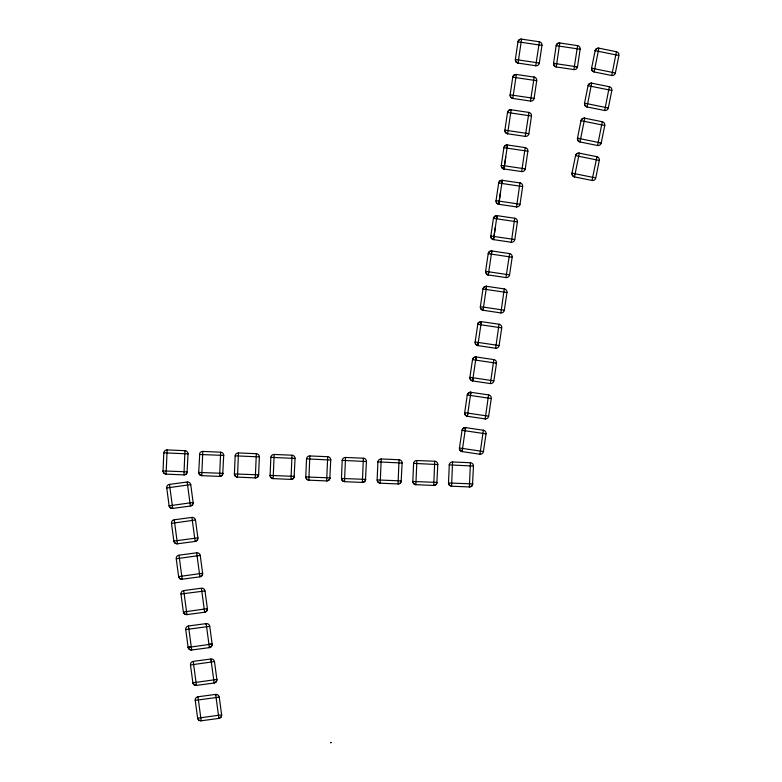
<?xml version="1.0" encoding="UTF-8"?>
<svg xmlns="http://www.w3.org/2000/svg" width="782" height="782" viewBox="0 0 782 782"><rect width="100%" height="100%" fill="white"/><g stroke="black" fill="none" stroke-linecap="round" stroke-linejoin="round"><path stroke-width="1.17" d="M188.012 453.912L188.012 454A3.187 3.187 0 0 0 184.963 450.676L167.113 449.924L166.097 474.136A3.187 3.187 0 0 1 163.037 470.813L163.878 473.11L166.097 474.136L183.936 474.889A3.187 3.187 0 0 0 187.26 471.839L163.037 470.94L163.809 452.817L188.012 453.892L187.084 471.829M222.909 473.345L198.726 472.445L199.693 454.489M223.691 455.359L223.691 455.505A3.187 3.187 0 0 0 220.641 452.182L202.802 451.429A3.187 3.187 0 0 0 199.478 454.479L223.691 455.407L222.772 473.335M258.588 474.85L234.405 473.921L235.177 455.838L259.38 456.874L258.607 475.006M294.276 476.365L270.093 475.436L270.855 457.343L295.058 458.428L294.14 476.355M329.955 477.87L305.772 476.971L306.544 458.858L330.747 460.031L329.818 477.861M330.747 459.884L330.747 460.031A3.187 3.187 0 0 0 327.697 456.708L309.848 455.955A3.187 3.187 0 0 0 306.534 459.005L306.534 459.005M365.644 479.376L341.46 478.457L342.223 460.363L366.426 461.536L365.507 479.376M401.322 480.881L377.139 479.953L377.911 461.869L402.114 463.042L401.186 480.881M402.114 463.042L402.114 463.042A3.187 3.187 0 0 0 399.055 459.728L381.215 458.975A3.187 3.187 0 0 0 377.902 462.025L377.902 462.025M415.877 484.693A3.187 3.187 0 0 1 412.828 481.37L413.668 483.667L415.877 484.693L433.717 485.446A3.187 3.187 0 0 0 437.04 482.396L412.828 481.487L413.59 463.374L437.793 464.557L436.874 482.386M473.266 466.052L473.472 466.023A3.187 3.187 0 0 0 470.422 462.739L452.583 461.986L451.566 486.15A3.187 3.187 0 0 1 448.506 482.885L449.347 485.172L451.566 486.199L469.405 486.951A3.187 3.187 0 0 0 472.719 483.902L448.506 482.983L449.279 464.889L473.481 466.062L472.553 483.892M600.136 142.774L577.497 138.199A3.187 3.187 0 0 0 579.961 141.953L584.76 118.199L582.365 118.669L580.997 120.692L577.468 138.199L577.937 140.594L579.961 141.953L597.614 145.52L602.257 121.738L584.604 118.17M604.594 110.487L604.535 110.477A3.187 3.187 0 0 0 608.288 107.984L611.827 90.477L588.074 85.688A3.187 3.187 0 0 1 591.827 83.185L589.433 83.654L588.074 85.688L584.535 103.185L585.004 105.58L587.028 106.948L604.691 110.506L609.334 86.724L591.671 83.166L587.057 106.811M259.38 456.883L259.38 457.011A3.187 3.187 0 0 0 256.33 453.697L238.481 452.934A3.187 3.187 0 0 0 235.167 455.994L235.372 455.994M295.058 458.526L295.058 458.526A3.187 3.187 0 0 0 292.009 455.202L274.169 454.45A3.187 3.187 0 0 0 270.846 457.499L271.061 457.509M366.426 461.4L366.426 461.536A3.187 3.187 0 0 0 363.376 458.213L345.536 457.46A3.187 3.187 0 0 0 342.213 460.51L342.223 460.412M345.536 457.46L344.51 481.644L342.301 480.647L341.538 478.359A3.187 3.187 0 0 0 344.51 481.673L362.349 482.426L364.647 481.595L365.673 479.376A3.187 3.187 0 0 1 362.349 482.435L363.376 458.252M381.215 459.024L380.199 483.129L377.98 482.152L377.217 479.865A3.187 3.187 0 0 0 380.199 483.188L398.038 483.941L400.325 483.1L401.352 480.891A3.187 3.187 0 0 1 398.038 483.941L399.055 459.757M201.776 475.642L199.566 474.615L198.726 472.318A3.187 3.187 0 0 0 201.776 475.642L219.615 476.394L221.912 475.564L222.938 473.345A3.187 3.187 0 0 1 219.615 476.394L220.641 452.221M305.772 476.971L305.85 476.854A3.187 3.187 0 0 0 308.831 480.168L326.671 480.92L328.958 480.08L329.994 477.87A3.187 3.187 0 0 1 326.671 480.92L327.687 456.737M305.772 476.922L306.612 479.141L308.831 480.168M166.732 487.919L169.127 505.817L193.125 502.445L190.73 484.596L166.732 487.968A3.187 3.187 0 0 1 169.469 484.381L187.172 482.005A3.187 3.187 0 0 1 190.749 484.742L190.749 484.742M200.231 555.396L200.251 555.543A3.187 3.187 0 0 0 196.663 552.806L178.97 555.181A3.187 3.187 0 0 0 176.233 558.768L178.628 576.617L202.626 573.245L200.231 555.386L176.439 558.739M185.735 629.559L188.13 647.418L212.127 644.036L209.752 626.343A3.187 3.187 0 0 0 206.165 623.606L188.462 625.981A3.187 3.187 0 0 0 185.735 629.559L209.693 626.343M190.476 664.964L192.88 682.813L216.878 679.431L214.473 661.582L190.476 664.964A3.187 3.187 0 0 1 193.213 661.377L210.915 659.001A3.187 3.187 0 0 1 214.503 661.738L214.503 661.738M195.48 520.04L195.5 520.147A3.187 3.187 0 0 0 191.913 517.41L174.22 519.786A3.187 3.187 0 0 0 171.483 523.363L173.858 541.066L175.08 543.177L177.446 543.803L195.138 541.427L197.25 540.206L197.875 537.84L195.48 519.991L171.532 523.363M195.226 700.359L197.631 718.208L221.629 714.836L219.253 697.133A3.187 3.187 0 0 0 215.666 694.396L197.963 696.772A3.187 3.187 0 0 0 195.226 700.359L219.195 697.143M201.473 588.611L204.64 612.228L206.751 610.996L207.377 608.64L205.001 590.938A3.187 3.187 0 0 0 201.414 588.201L183.721 590.576A3.187 3.187 0 0 0 180.984 594.164L183.379 612.013L207.377 608.64A3.187 3.187 0 0 1 204.64 612.228L186.937 614.603L184.581 613.978L183.359 611.866A3.187 3.187 0 0 0 186.937 614.603L183.721 590.576M218.862 718.208L221.003 717.192L221.629 714.836A3.187 3.187 0 0 1 218.892 718.414L201.189 720.789L198.833 720.163L197.602 718.052A3.187 3.187 0 0 0 201.189 720.789L197.963 696.772M184.953 450.706L183.936 474.889L186.224 474.048L187.25 471.908M201.776 475.593L202.802 451.429M238.481 452.934L237.464 477.098L255.303 477.91L257.591 477.069L258.451 474.85M258.617 474.938L258.627 474.85A3.187 3.187 0 0 1 255.303 477.91L256.32 453.902M274.169 454.45L273.143 478.604L290.982 479.415L293.279 478.574L294.306 476.365A3.187 3.187 0 0 1 290.982 479.415L292.009 455.232M308.831 480.119L309.848 455.955M415.877 484.645L416.894 460.53L434.743 461.233A3.187 3.187 0 0 1 437.793 464.557L437.588 464.547M434.743 461.263L433.717 485.446L436.014 484.605L437.03 482.504M470.422 462.778L469.405 486.951L471.693 486.121L472.719 483.902M210.915 659.001L214.131 682.989A3.187 3.187 0 0 0 216.878 679.431L216.252 681.796L214.141 683.018L196.438 685.394L194.083 684.768L192.851 682.657A3.187 3.187 0 0 0 196.438 685.394L193.242 661.543M167.113 449.924A3.187 3.187 0 0 0 163.8 452.974L164.005 452.983M449.269 464.938L449.259 465.036A3.187 3.187 0 0 1 452.583 461.986M413.59 463.443L413.58 463.531A3.187 3.187 0 0 1 416.904 460.481M539.336 63.039L515.387 59.491A3.187 3.187 0 0 0 518.046 63.107L515.954 61.856L515.358 59.491L517.977 41.817L519.228 39.726L521.594 39.139L539.414 41.778L535.709 65.727L518.046 63.107L521.594 39.139A3.187 3.187 0 0 0 517.977 41.817L541.946 45.376L539.336 63.039A3.187 3.187 0 0 1 535.709 65.727L535.817 65.737M470.744 393.434L470.911 392.3L469.669 392.359L467.284 394.978L464.674 412.652L465.27 415.017L467.362 416.268L485.182 418.908L488.574 394.91L470.754 392.281L470.686 393.805M488.613 272.683L488.291 274.893L487.108 274.531L485.593 271.325L488.203 253.661L489.464 251.569L491.829 250.973L509.639 253.612L505.944 277.561L488.124 274.922L488.408 274.062M507.596 133.712L511.135 109.793L528.955 112.432L525.25 136.381L507.586 133.771A3.187 3.187 0 0 1 504.898 130.144L507.518 112.481L508.769 110.389L511.135 109.793A3.187 3.187 0 0 0 507.518 112.481L531.486 116.029L528.876 133.693A3.187 3.187 0 0 1 525.25 136.381L525.299 136.039M512.826 98.385L516.364 74.466L534.184 77.105L530.479 101.054L512.816 98.434A3.187 3.187 0 0 1 510.128 94.818L512.748 77.154L513.999 75.062L516.364 74.466A3.187 3.187 0 0 0 512.748 77.154L536.716 80.702L534.106 98.366A3.187 3.187 0 0 1 530.479 101.054L530.577 101.064M462.406 449.758L462.133 451.605L479.953 454.234L483.344 430.237L465.525 427.607L462.133 451.605A3.187 3.187 0 0 1 459.445 447.978L462.054 430.315L463.315 428.223L465.681 427.627A3.187 3.187 0 0 0 462.054 430.315L486.033 433.863L483.413 451.527A3.187 3.187 0 0 1 479.796 454.215L479.904 454.225M462.426 449.572L462.582 448.565M465.329 429.983L465.407 429.445M465.456 429.142L465.661 427.754M467.372 416.22L467.45 415.682M467.528 415.134L467.636 414.431M467.656 414.245L467.812 413.228M470.637 394.138L470.715 393.61M472.719 380.052L472.592 380.942L490.412 383.571L493.804 359.583L475.984 356.944L475.974 358.097M472.748 379.886L472.827 379.329M472.924 378.674L472.602 380.883M472.973 378.361L473.061 377.784M475.71 359.886L475.945 358.283M477.949 344.725L477.822 345.605L495.641 348.244L499.033 324.247L481.213 321.617L481.204 322.771M477.978 344.559L478.056 344.002M478.203 343.024L478.291 342.457M480.94 324.559L481.174 322.956M483.178 309.398L483.051 310.278L500.871 312.917L504.263 288.92L486.443 286.29L486.433 287.444M483.208 309.232L483.286 308.665M483.432 307.697L483.52 307.121M486.169 289.232L486.404 287.62M488.437 273.896L488.515 273.338M488.662 272.371L488.75 271.794M491.399 253.896L491.634 252.293M491.663 252.107L491.829 250.973A3.187 3.187 0 0 0 488.203 253.661L512.181 257.21L509.561 274.873A3.187 3.187 0 0 1 505.944 277.561L506.071 277.581M493.638 238.735L493.51 239.615L511.33 242.254L514.722 218.256L496.902 215.627L496.834 217.152M493.667 238.569L493.745 238.011M493.843 237.357L493.51 239.615A3.187 3.187 0 0 1 490.822 235.998L493.432 218.334L495.817 215.705L497.059 215.646L496.893 216.78M493.892 237.034L495.28 227.63M496.629 218.569L496.863 216.966M498.867 203.408L498.74 204.288L516.56 206.917L519.952 182.929L502.132 180.29L502.064 181.825M498.896 203.242L498.975 202.675M499.072 202.02L498.75 204.239M499.121 201.707L500.509 192.304M501.858 183.242L502.093 181.629M502.122 181.453L502.288 180.31A3.187 3.187 0 0 0 498.662 182.998L496.052 200.671L496.648 203.037L498.74 204.288A3.187 3.187 0 0 1 496.052 200.671L520.03 204.219L522.64 186.546A3.187 3.187 0 0 0 519.952 182.929L520.098 182.949M507.293 146.498L507.381 144.963L525.181 147.602L521.682 171.581L503.97 168.961L504.097 168.071M504.126 167.905L504.204 167.348M504.302 166.693L503.979 168.902M504.351 166.38L505.739 156.967M507.088 147.906L507.322 146.302M507.352 146.117L507.518 144.983A3.187 3.187 0 0 0 503.891 147.671L501.282 165.334L501.878 167.7L503.97 168.961A3.187 3.187 0 0 1 501.282 165.334L525.26 168.883L527.87 151.219A3.187 3.187 0 0 0 525.181 147.602L525.279 147.612M488.701 394.93L488.574 394.91A3.187 3.187 0 0 1 491.262 398.537L488.642 416.2L464.674 412.652A3.187 3.187 0 0 0 467.362 416.268L470.656 394.011M472.885 378.908L475.867 358.782M475.915 358.479L476.13 357.042M477.831 345.556L478.095 343.767M478.115 343.581L481.096 323.455M481.145 323.142L481.36 321.715M483.325 308.431L483.051 310.278A3.187 3.187 0 0 1 480.363 306.661L482.973 288.988L484.234 286.896L486.6 286.3A3.187 3.187 0 0 0 482.973 288.988L506.951 292.536L504.331 310.21A3.187 3.187 0 0 1 500.715 312.898L500.715 312.898M483.344 308.255L486.326 288.118M486.375 287.815L486.59 286.378M488.584 272.918L491.555 252.791M491.604 252.488L491.819 251.051M493.813 237.591L496.785 217.455M499.043 202.264L502.015 182.128M504.273 166.928L507.244 146.801M528.759 112.657L528.798 112.413A3.187 3.187 0 0 1 531.486 116.029M539.209 42.101L539.257 41.749A3.187 3.187 0 0 1 541.946 45.376M490.255 383.551L490.255 383.551A3.187 3.187 0 0 0 493.872 380.863L496.492 363.2A3.187 3.187 0 0 0 493.804 359.583L493.95 359.603M499.033 324.247L499.033 324.247A3.187 3.187 0 0 1 501.721 327.873L499.102 345.536A3.187 3.187 0 0 1 495.485 348.225L495.612 348.234M511.32 242.254L511.174 242.234A3.187 3.187 0 0 0 514.791 239.546L517.41 221.883A3.187 3.187 0 0 0 514.722 218.256L514.839 218.276M575.493 66.587L553.548 63.342L554.145 65.708L556.237 66.959L559.785 42.99L577.605 45.63L573.9 69.578L556.237 66.959A3.187 3.187 0 0 1 553.548 63.342L556.158 45.679L557.419 43.577L559.785 42.99A3.187 3.187 0 0 0 556.158 45.679L580.136 49.227L577.517 66.89A3.187 3.187 0 0 1 573.9 69.578L573.9 69.578M595.346 50.713L595.19 50.683A3.187 3.187 0 0 1 598.904 48.181L596.5 48.65L595.141 50.674L591.603 68.181L592.072 70.576L594.105 71.934L611.759 75.502L616.402 51.72L598.904 48.181L594.105 71.934A3.187 3.187 0 0 1 591.603 68.181L615.366 72.98L618.894 55.473A3.187 3.187 0 0 0 616.402 51.72L616.499 51.739M574.516 176.849L579.306 153.145L596.959 156.723L592.003 180.437L574.506 176.908A3.187 3.187 0 0 1 572.004 173.145L575.542 155.638L576.911 153.614L579.306 153.145A3.187 3.187 0 0 0 575.542 155.638L599.295 160.437L595.767 177.944A3.187 3.187 0 0 1 592.003 180.437L592.003 180.437M602.355 121.757L602.257 121.738A3.187 3.187 0 0 1 604.75 125.491L601.221 142.998A3.187 3.187 0 0 1 597.458 145.491L597.604 145.511M199.86 576.617L202 575.601L202.626 573.245A3.187 3.187 0 0 1 199.889 576.823L182.186 579.198L179.831 578.572L178.609 576.461A3.187 3.187 0 0 0 182.186 579.198L178.99 555.347M188.462 625.981L191.688 649.998A3.187 3.187 0 0 1 188.1 647.261L189.332 649.373L191.688 649.998L209.39 647.623L211.502 646.401L212.127 644.036L211.16 644.163M191.932 517.537L195.138 541.398A3.187 3.187 0 0 0 197.875 537.84L173.858 541.066A3.187 3.187 0 0 0 177.446 543.803L174.22 519.786M204.952 590.948L180.965 594.007M188.237 647.242L189.615 647.056M189.928 647.017L190.466 646.939M209.077 644.446L210.094 644.309M210.28 644.29L210.984 644.192M507.371 144.963L505.152 145.579L503.891 147.671L527.87 151.219M502.288 180.31L499.923 180.906L498.662 182.998L522.474 186.527M472.69 359.681L472.514 359.652A3.187 3.187 0 0 1 476.14 356.963L473.775 357.56L472.514 359.652L469.904 377.315L470.5 379.681L472.592 380.942A3.187 3.187 0 0 1 469.904 377.315L493.843 380.863M521.633 171.571L521.633 171.571A3.187 3.187 0 0 0 525.26 168.883M516.55 206.917L516.403 206.907A3.187 3.187 0 0 0 520.03 204.219M485.065 418.888L485.026 418.888A3.187 3.187 0 0 0 488.642 416.2M611.739 75.492L611.602 75.473A3.187 3.187 0 0 0 615.366 72.98M584.76 118.199L584.76 118.199A3.187 3.187 0 0 0 580.997 120.692L604.75 125.491M470.803 392.281L470.911 392.3A3.187 3.187 0 0 0 467.284 394.978M497.059 215.646L497.059 215.646A3.187 3.187 0 0 0 493.432 218.334L517.41 221.883M553.578 63.342L555.464 63.625M574.829 66.49L576.383 66.724M576.637 66.753L577.487 66.881M575.679 66.617L577.517 66.89M534.106 98.366L510.128 94.818L510.724 97.183L512.748 98.424M528.876 133.693L504.898 130.144L505.495 132.52L507.479 133.751M514.761 239.536L490.822 235.998L491.419 238.363L493.403 239.595M488.173 274.932L488.281 274.951A3.187 3.187 0 0 1 485.593 271.325L509.16 274.814M504.302 310.2L480.363 306.661L480.959 309.027L482.934 310.258M501.721 327.873L477.802 324.335L475.133 341.988L475.73 344.354L477.822 345.605A3.187 3.187 0 0 1 475.133 341.988L499.072 345.536M495.837 363.102L496.492 363.2L472.572 359.661M467.343 394.988L491.262 398.537M483.384 451.527L459.445 447.978L460.031 450.344L462.015 451.576M577.546 45.62L577.448 45.6A3.187 3.187 0 0 1 580.136 49.227M534.086 77.095L534.028 77.076A3.187 3.187 0 0 1 536.716 80.702M504.361 288.939L504.263 288.92A3.187 3.187 0 0 1 506.951 292.536M483.432 430.256L483.344 430.237A3.187 3.187 0 0 1 486.033 433.863M509.6 253.612L509.493 253.593A3.187 3.187 0 0 1 512.181 257.21M595.141 50.674L618.65 55.424M584.535 103.185L608.288 107.984M600.341 142.813L601.192 142.989L599.393 142.627M577.468 138.199L578.68 138.443M579.912 138.688L580.586 138.825M598.093 142.363L598.777 142.5M572.043 173.154L595.63 177.915M572.219 173.184L572.473 175.539L574.506 176.908M609.334 86.724L609.334 86.724A3.187 3.187 0 0 1 611.827 90.477M587.028 106.948L587.028 106.948A3.187 3.187 0 0 1 584.535 103.185M596.949 156.713L596.803 156.683A3.187 3.187 0 0 1 599.295 160.437M169.469 484.381L172.695 508.408A3.187 3.187 0 0 1 169.108 505.671L170.329 507.782L172.695 508.408L190.388 506.032L192.499 504.801L193.125 502.445A3.187 3.187 0 0 1 190.388 506.032L187.172 482.044M196.663 552.806L199.889 576.793M209.361 647.418L209.39 647.623A3.187 3.187 0 0 0 212.127 644.036L212.137 644.143M209.38 647.594L206.223 624.007M218.872 718.316L215.715 694.807M206.243 624.192L206.34 624.926M210.993 659.588L211.091 660.321M215.744 694.993L215.842 695.716M234.405 473.833L234.405 473.833A3.187 3.187 0 0 0 237.464 477.147L235.245 476.121L234.405 473.833M270.093 475.339L270.093 475.339A3.187 3.187 0 0 0 273.143 478.662L270.934 477.636L270.093 475.339M330.952 742.401L330.727 742.9L330.991 742.401M478.164 323.152L477.743 324.325A3.187 3.187 0 0 1 481.37 321.637L478.164 323.152"/></g></svg>
